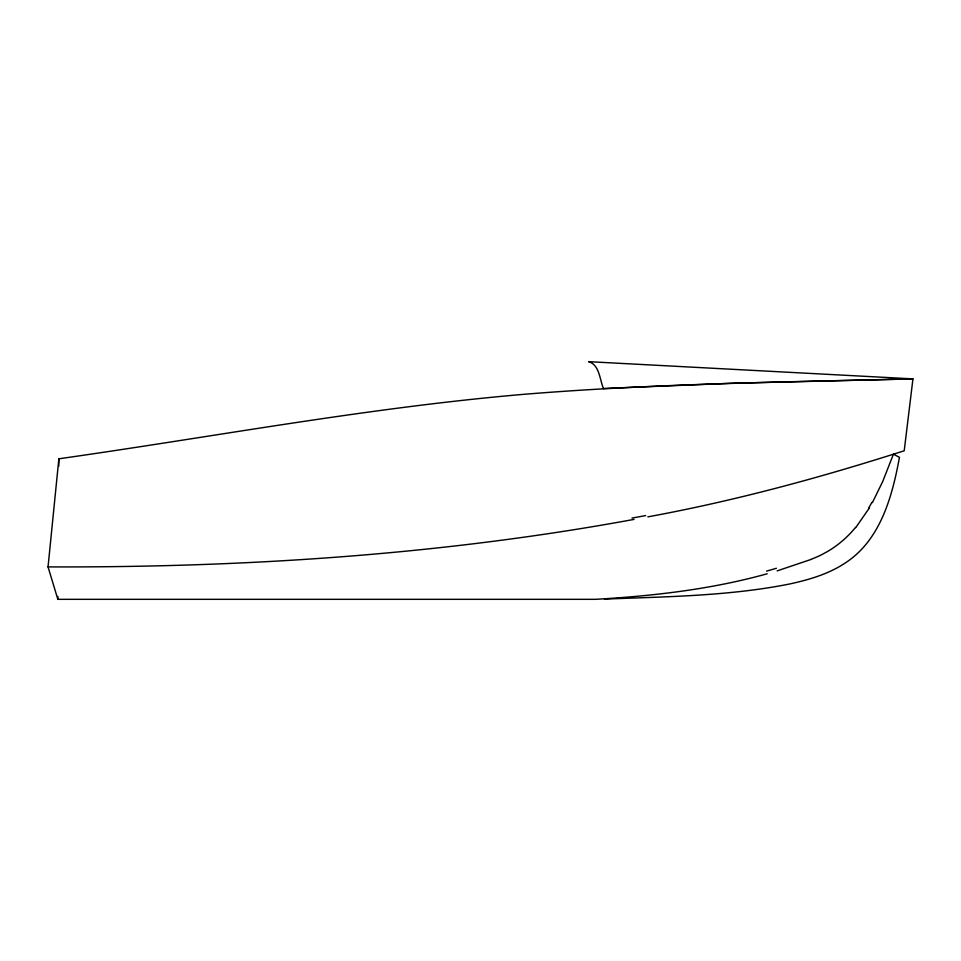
<?xml version="1.0" encoding="UTF-8"?>
<svg xmlns="http://www.w3.org/2000/svg" width="961" height="961" viewBox="0 0 961 961"><rect width="100%" height="100%" fill="white"/><g stroke="black" fill="none" stroke-linecap="round" stroke-linejoin="round"><path stroke-width="1.44" d="M767.214 573.765C711.26 589.381 653.216 595.988 595.352 599.328L57.84 599.328L57.864 596.409M58.801 466.121L58.861 458.793C213.606 436.835 367.631 407.764 523.493 394.346C653.024 383.727 783.083 382.07 912.95 378.874L904.217 450.769C820.129 477.725 734.733 500.897 647.846 516.862M57.84 599.328L48.05 566.906L58.861 458.793M872.396 502.615L882.703 481.533L893.43 454.193L899.46 457.328C892.264 496.429 880.528 540.31 844.923 563.194C828.154 574.258 808.561 579.879 789.113 584.096C728.366 596.132 666.129 596.673 604.469 599.099M869.357 507.973L855.734 527.625M810.784 559.53L777.137 570.894M633.996 519.408C440.835 554.917 244.238 567.591 48.05 566.906M645.72 515.564A607.616 153.496 -5.7 0 1 632.002 518.075M871.903 502.351A193.365 183.911 -52 0 1 868.864 507.684M855.506 527.433A103.512 103.127 -40.7 0 1 827.805 551.35L821.126 554.99A148.871 148.691 -51.9 0 1 810.748 559.446M776.404 568.275A443.477 354.561 -18.9 0 1 766.566 571.122M603.496 388.496C599.772 380.232 599.628 364.627 588.552 361.672L912.95 378.874L731.934 383.259L603.496 388.496"/></g></svg>
